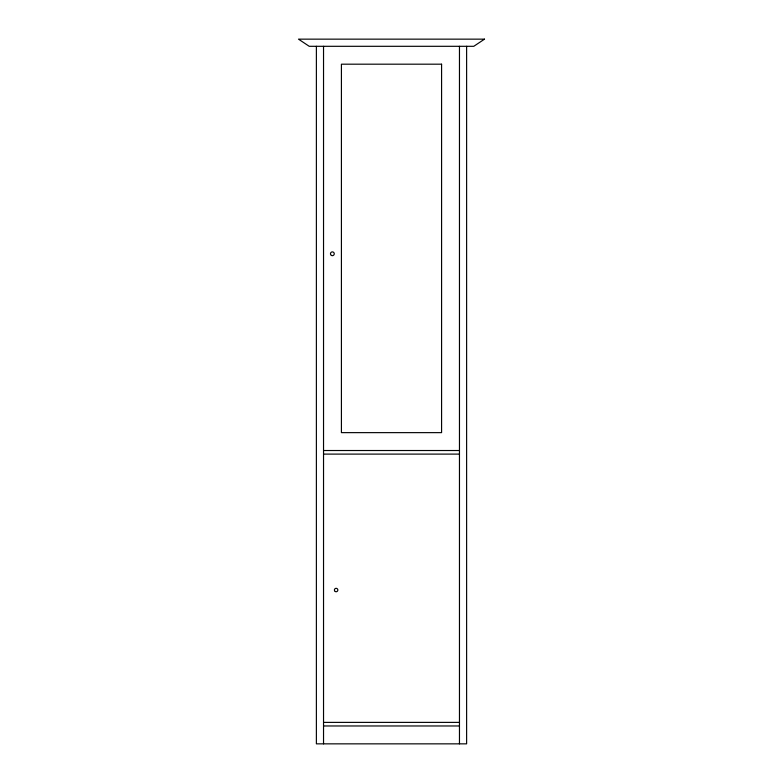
<?xml version="1.0" encoding="UTF-8"?>
<svg xmlns="http://www.w3.org/2000/svg" width="783" height="783" viewBox="0 0 783 783"><rect width="100%" height="100%" fill="white"/><g stroke="black" fill="none" stroke-linecap="round" stroke-linejoin="round"><path stroke-width="1.17" d="M323.536 450.519L459.464 450.519M323.536 454.101L459.464 454.101M323.536 722.386L459.464 722.386M323.536 725.968L459.464 725.968M466.619 46.305L466.619 743.85L316.381 743.85L316.381 46.305M459.464 46.305L459.464 743.85M323.536 46.305L323.536 743.85M484.511 39.15L473.774 46.305L309.226 46.305L298.489 39.15L484.511 39.15M441.583 64.186L341.417 64.186L341.417 432.637L441.583 432.637L441.583 64.186M335.271 591.517A1.713 1.713 0 0 0 337.845 590.03A1.713 1.713 0 0 0 335.271 588.542A1.713 1.713 0 0 0 335.271 591.517M331.415 255.424A1.899 1.899 0 0 0 334.263 253.78A1.899 1.899 0 0 0 331.415 252.136A1.899 1.899 0 0 0 331.415 255.424"/></g></svg>
